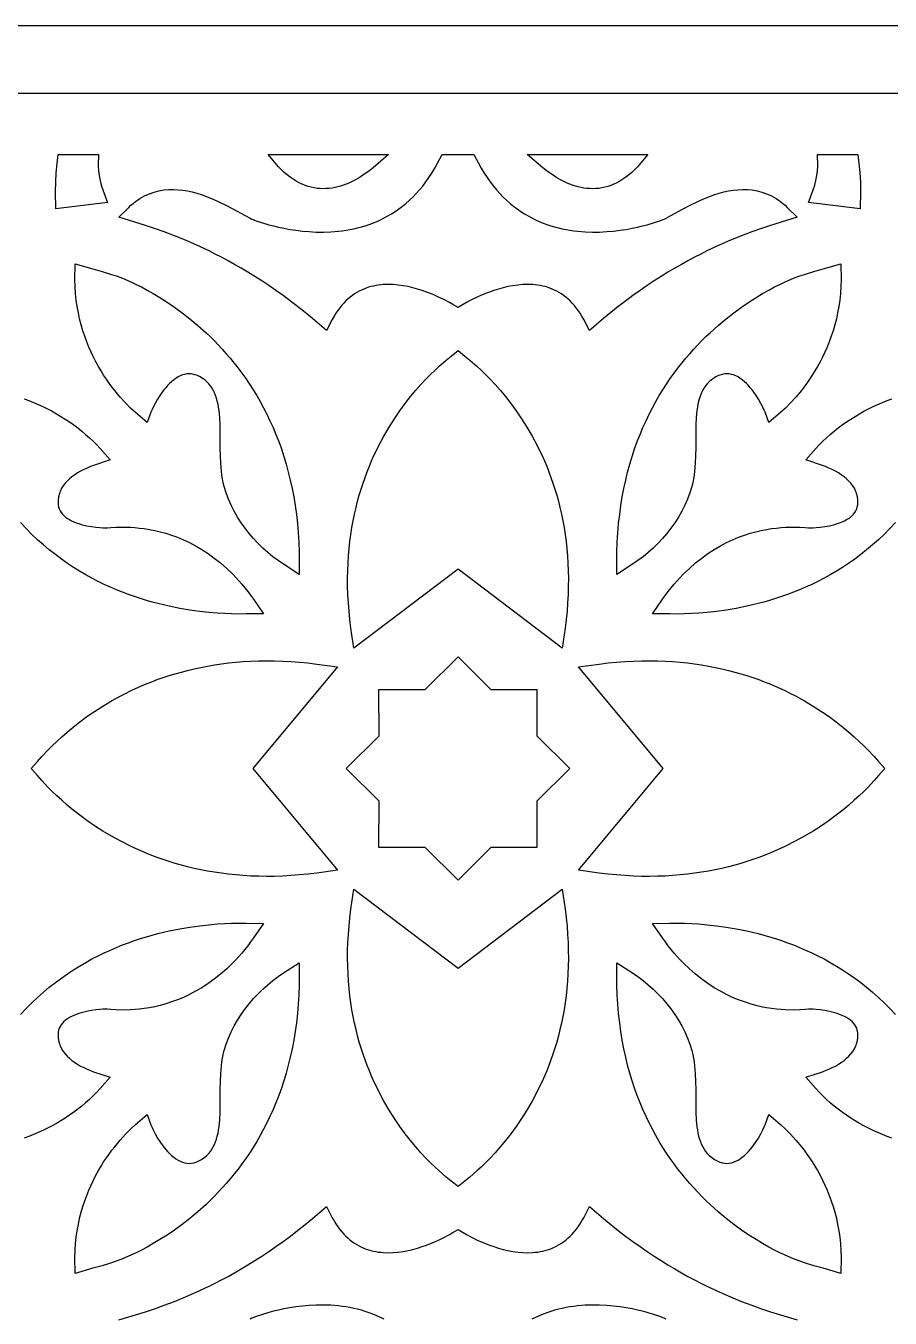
# Model space of a CAD drawing. Extents: x -600 to 600, y -1000 to 1000.
# Drawn here: x -221.3 to -93.6, y -181 to 10 of the extents above; entities that cross this region are included whole.
import ezdxf

# ---------------------------------------------------------------- set-up
doc = ezdxf.new("R2010")
doc.units = 0
doc.layers.add('LAYER_1', color=18, linetype='CONTINUOUS')
doc.layers.add('LAYER_2', color=4, linetype='CONTINUOUS')

msp = doc.modelspace()

# ---------------------------------------------------------------- linework, layer by layer
at = {"layer": 'LAYER_1'}
for points in [[(-216.89, -13.07), (-216.82, -11.7), (-216.69, -10.36), (-216.5, -9), (-210.56, -9), (-210.59, -10.74), (-210.55, -11.43), (-210.46, -12.13), (-210.32, -12.83), (-210.15, -13.53), (-209.93, -14.21), (-209.23, -16.08), (-216.87, -17.05), (-216.92, -14.49)], [(-138, -35.03), (-138.85, -33.39), (-139.12, -32.91), (-139.39, -32.47), (-139.67, -32.05), (-139.96, -31.66), (-140.26, -31.3), (-140.56, -30.96), (-140.87, -30.65), (-141.18, -30.36), (-141.5, -30.09), (-141.83, -29.84), (-142.15, -29.61), (-142.49, -29.41), (-142.82, -29.22), (-143.16, -29.05), (-143.51, -28.9), (-143.86, -28.76), (-144.21, -28.64), (-144.57, -28.54), (-144.92, -28.45), (-145.29, -28.38), (-145.65, -28.32), (-146.02, -28.28), (-146.38, -28.24), (-147.12, -28.22), (-147.86, -28.24), (-148.6, -28.3), (-149.34, -28.4), (-150.06, -28.54), (-150.77, -28.71), (-151.46, -28.9), (-152.12, -29.11), (-152.76, -29.33), (-153.37, -29.56), (-153.95, -29.8), (-154.48, -30.04), (-155.42, -30.5), (-156.16, -30.89), (-156.67, -31.18), (-157.43, -31.64), (-158.2, -31.18), (-158.71, -30.89), (-159.44, -30.5), (-160.39, -30.04), (-160.92, -29.8), (-161.49, -29.56), (-162.1, -29.33), (-162.74, -29.11), (-163.41, -28.9), (-164.1, -28.71), (-164.81, -28.54), (-165.53, -28.4), (-166.26, -28.3), (-167, -28.24), (-167.74, -28.22), (-168.49, -28.24), (-168.85, -28.28), (-169.22, -28.32), (-169.58, -28.38), (-169.94, -28.45), (-170.3, -28.54), (-170.66, -28.64), (-171.01, -28.76), (-171.36, -28.9), (-171.7, -29.05), (-172.04, -29.22), (-172.38, -29.41), (-172.71, -29.61), (-173.04, -29.84), (-173.36, -30.09), (-173.68, -30.36), (-174, -30.65), (-174.3, -30.96), (-174.61, -31.3), (-174.9, -31.66), (-175.19, -32.05), (-175.48, -32.47), (-175.75, -32.91), (-176.02, -33.39), (-176.86, -35.03), (-178.94, -33.26), (-180.04, -32.36), (-181.13, -31.49), (-182.21, -30.66), (-183.28, -29.87), (-184.34, -29.11), (-185.39, -28.39), (-186.43, -27.7), (-187.46, -27.04), (-188.47, -26.41), (-189.47, -25.81), (-190.45, -25.25), (-191.42, -24.71), (-192.37, -24.2), (-193.31, -23.72), (-194.22, -23.26), (-196.01, -22.42), (-197.71, -21.68), (-199.33, -21.02), (-200.85, -20.44), (-202.29, -19.94), (-203.61, -19.5), (-207.55, -18.29), (-206.08, -16.82), (-205.76, -16.52), (-205.44, -16.24), (-205.11, -15.98), (-204.78, -15.74), (-204.44, -15.52), (-204.09, -15.31), (-203.75, -15.13), (-203.4, -14.96), (-203.04, -14.81), (-202.34, -14.56), (-201.63, -14.38), (-200.91, -14.25), (-200.19, -14.19), (-199.48, -14.17), (-198.78, -14.21), (-198.08, -14.29), (-197.39, -14.4), (-196.71, -14.55), (-196.04, -14.73), (-195.38, -14.94), (-194.74, -15.16), (-194.11, -15.41), (-193.5, -15.67), (-192.9, -15.94), (-191.76, -16.5), (-190.71, -17.05), (-188.9, -18.04), (-188.17, -18.41), (-187.88, -18.55), (-187.61, -18.66), (-187.25, -18.79), (-186.48, -19.05), (-185.37, -19.38), (-184.7, -19.56), (-183.96, -19.73), (-183.15, -19.91), (-182.29, -20.07), (-181.38, -20.21), (-180.41, -20.33), (-179.41, -20.41), (-178.37, -20.47), (-177.3, -20.48), (-176.21, -20.44), (-175.09, -20.35), (-174.53, -20.28), (-173.97, -20.2), (-173.4, -20.1), (-172.84, -19.99), (-172.27, -19.86), (-171.7, -19.71), (-171.14, -19.54), (-170.57, -19.35), (-170.01, -19.14), (-169.45, -18.91), (-168.89, -18.66), (-168.34, -18.39), (-167.79, -18.09), (-167.25, -17.77), (-166.71, -17.43), (-166.17, -17.06), (-165.65, -16.66), (-165.13, -16.23), (-164.62, -15.78), (-164.11, -15.3), (-163.62, -14.79), (-163.13, -14.25), (-162.65, -13.68), (-162.19, -13.07), (-161.73, -12.43), (-161.29, -11.76), (-160.86, -11.05), (-160.44, -10.31), (-159.77, -9), (-155.1, -9), (-154.42, -10.31), (-154.01, -11.05), (-153.58, -11.76), (-153.13, -12.43), (-152.68, -13.07), (-152.21, -13.68), (-151.74, -14.25), (-151.25, -14.79), (-150.75, -15.3), (-150.25, -15.78), (-149.74, -16.23), (-149.22, -16.66), (-148.69, -17.06), (-148.16, -17.43), (-147.62, -17.77), (-147.08, -18.09), (-146.53, -18.39), (-145.97, -18.66), (-145.42, -18.91), (-144.86, -19.14), (-144.29, -19.35), (-143.73, -19.54), (-143.16, -19.71), (-142.6, -19.86), (-142.03, -19.99), (-141.46, -20.1), (-140.9, -20.2), (-140.33, -20.28), (-139.78, -20.35), (-138.66, -20.44), (-137.57, -20.48), (-136.5, -20.47), (-135.46, -20.41), (-134.45, -20.33), (-133.49, -20.21), (-132.58, -20.07), (-131.71, -19.91), (-130.91, -19.73), (-130.17, -19.56), (-129.5, -19.38), (-128.39, -19.05), (-127.62, -18.79), (-127.25, -18.66), (-126.99, -18.55), (-126.69, -18.41), (-125.97, -18.04), (-124.16, -17.05), (-123.1, -16.5), (-121.97, -15.94), (-121.37, -15.67), (-120.76, -15.41), (-120.13, -15.16), (-119.48, -14.94), (-118.83, -14.73), (-118.16, -14.55), (-117.48, -14.4), (-116.79, -14.29), (-116.09, -14.21), (-115.38, -14.17), (-114.67, -14.19), (-113.96, -14.25), (-113.24, -14.38), (-112.53, -14.56), (-111.83, -14.81), (-111.47, -14.96), (-111.12, -15.13), (-110.77, -15.31), (-110.43, -15.52), (-110.09, -15.74), (-109.76, -15.98), (-109.43, -16.24), (-109.1, -16.52), (-108.78, -16.82), (-107.32, -18.29), (-111.25, -19.5), (-112.58, -19.94), (-114.01, -20.44), (-115.54, -21.02), (-117.16, -21.68), (-118.86, -22.42), (-120.64, -23.26), (-121.56, -23.72), (-122.49, -24.2), (-123.45, -24.71), (-124.41, -25.25), (-125.4, -25.81), (-126.4, -26.41), (-127.41, -27.04), (-128.44, -27.7), (-129.47, -28.39), (-130.52, -29.11), (-131.59, -29.87), (-132.66, -30.66), (-133.74, -31.49), (-134.83, -32.36), (-135.93, -33.26)], [(-185.49, -9), (-167.68, -9), (-169.98, -10.97), (-170.65, -11.5), (-171.34, -11.99), (-172.05, -12.45), (-172.8, -12.87), (-173.56, -13.24), (-173.97, -13.4), (-174.37, -13.55), (-174.78, -13.69), (-175.19, -13.8), (-175.61, -13.9), (-176.04, -13.97), (-176.47, -14.03), (-176.91, -14.06), (-177.35, -14.07), (-177.79, -14.06), (-178.24, -14.02), (-178.68, -13.95), (-179.13, -13.86), (-179.58, -13.73), (-180.03, -13.58), (-180.48, -13.4), (-180.93, -13.19), (-181.37, -12.94), (-181.81, -12.67), (-182.25, -12.37), (-182.68, -12.03), (-183.11, -11.66), (-183.53, -11.26), (-183.96, -10.81)], [(-147.19, -9), (-129.38, -9), (-130.91, -10.81), (-131.33, -11.26), (-131.76, -11.66), (-132.19, -12.03), (-132.62, -12.37), (-133.06, -12.67), (-133.5, -12.94), (-133.94, -13.19), (-134.39, -13.4), (-134.83, -13.58), (-135.28, -13.73), (-135.73, -13.86), (-136.18, -13.95), (-136.63, -14.02), (-137.08, -14.06), (-137.52, -14.07), (-137.96, -14.06), (-138.4, -14.03), (-138.83, -13.97), (-139.25, -13.9), (-139.67, -13.8), (-140.09, -13.69), (-140.5, -13.55), (-140.9, -13.4), (-141.3, -13.24), (-142.07, -12.87), (-142.81, -12.45), (-143.53, -11.99), (-144.22, -11.5), (-144.88, -10.97)], [(-104.72, -13.53), (-104.54, -12.83), (-104.41, -12.13), (-104.32, -11.43), (-104.28, -10.74), (-104.3, -9), (-98.36, -9), (-98.18, -10.36), (-98.05, -11.7), (-97.97, -13.07), (-97.95, -14.49), (-97.99, -17.05), (-105.64, -16.08), (-104.94, -14.21)], [(-185.22, -48.36), (-184.77, -49.36), (-184.34, -50.38), (-183.93, -51.43), (-183.54, -52.52), (-183.17, -53.62), (-182.83, -54.76), (-182.51, -55.93), (-182.22, -57.12), (-181.95, -58.35), (-181.71, -59.6), (-181.5, -60.89), (-181.32, -62.2), (-181.17, -63.54), (-181.06, -64.92), (-180.97, -66.32), (-180.93, -67.76), (-180.89, -71.06), (-183.23, -69.57), (-184.01, -69.02), (-184.78, -68.44), (-185.53, -67.82), (-186.26, -67.16), (-186.96, -66.48), (-187.64, -65.76), (-188.28, -65.01), (-188.89, -64.23), (-189.47, -63.42), (-190, -62.59), (-190.5, -61.73), (-190.95, -60.85), (-191.35, -59.94), (-191.69, -59.02), (-191.98, -58.07), (-192.12, -57.52), (-192.23, -56.96), (-192.33, -56.4), (-192.4, -55.82), (-192.5, -54.67), (-192.54, -53.51), (-192.56, -52.35), (-192.57, -51.19), (-192.59, -48.94), (-192.65, -47.87), (-192.75, -46.84), (-192.81, -46.36), (-192.9, -45.89), (-193, -45.44), (-193.12, -45.01), (-193.26, -44.6), (-193.42, -44.21), (-193.6, -43.85), (-193.8, -43.5), (-194.03, -43.18), (-194.28, -42.88), (-194.56, -42.59), (-194.87, -42.33), (-195.32, -42.01), (-195.52, -41.89), (-195.73, -41.78), (-195.93, -41.69), (-196.12, -41.61), (-196.31, -41.55), (-196.48, -41.5), (-196.85, -41.44), (-197.19, -41.42), (-197.52, -41.44), (-197.84, -41.5), (-198.17, -41.59), (-198.49, -41.73), (-198.81, -41.89), (-199.13, -42.09), (-199.45, -42.32), (-199.75, -42.58), (-200.06, -42.86), (-200.35, -43.16), (-200.63, -43.48), (-200.89, -43.81), (-201.15, -44.15), (-201.39, -44.48), (-201.82, -45.16), (-202.19, -45.8), (-202.48, -46.36), (-202.7, -46.81), (-202.82, -47.11), (-203.35, -48.61), (-205.1, -47.14), (-205.81, -46.48), (-206.57, -45.71), (-207.37, -44.85), (-208.17, -43.88), (-208.59, -43.35), (-208.99, -42.8), (-209.4, -42.22), (-209.8, -41.62), (-210.19, -40.99), (-210.57, -40.34), (-210.95, -39.66), (-211.31, -38.95), (-211.66, -38.22), (-211.99, -37.47), (-212.31, -36.68), (-212.6, -35.88), (-212.87, -35.05), (-213.12, -34.19), (-213.35, -33.31), (-213.54, -32.4), (-213.71, -31.47), (-213.84, -30.52), (-213.95, -29.54), (-214.01, -28.53), (-214.04, -27.51), (-214.03, -25.15), (-211.4, -25.92), (-210.03, -26.3), (-208.64, -26.72), (-207.94, -26.96), (-207.25, -27.21), (-206.69, -27.44), (-205.67, -27.89), (-204.99, -28.21), (-204.23, -28.59), (-203.38, -29.04), (-202.46, -29.56), (-201.48, -30.16), (-200.43, -30.82), (-199.34, -31.57), (-198.21, -32.39), (-197.05, -33.29), (-195.87, -34.28), (-194.67, -35.36), (-194.07, -35.93), (-193.47, -36.52), (-192.87, -37.14), (-192.27, -37.78), (-191.68, -38.45), (-191.09, -39.13), (-190.51, -39.85), (-189.93, -40.58), (-189.36, -41.34), (-188.8, -42.13), (-188.25, -42.94), (-187.71, -43.78), (-187.18, -44.64), (-186.67, -45.53), (-186.17, -46.45), (-185.68, -47.39)], [(-102.56, -36.68), (-102.88, -37.47), (-103.21, -38.22), (-103.56, -38.95), (-103.92, -39.66), (-104.29, -40.34), (-104.68, -40.99), (-105.07, -41.62), (-105.47, -42.22), (-105.87, -42.8), (-106.28, -43.35), (-106.69, -43.88), (-107.5, -44.85), (-108.29, -45.71), (-109.05, -46.48), (-109.77, -47.14), (-111.51, -48.61), (-112.05, -47.11), (-112.17, -46.81), (-112.39, -46.36), (-112.68, -45.8), (-113.04, -45.16), (-113.48, -44.48), (-113.72, -44.15), (-113.97, -43.81), (-114.24, -43.48), (-114.52, -43.16), (-114.81, -42.86), (-115.11, -42.58), (-115.42, -42.32), (-115.74, -42.09), (-116.05, -41.89), (-116.38, -41.73), (-116.7, -41.59), (-117.02, -41.5), (-117.35, -41.44), (-117.68, -41.42), (-118.02, -41.44), (-118.39, -41.5), (-118.56, -41.55), (-118.75, -41.61), (-118.94, -41.69), (-119.14, -41.78), (-119.35, -41.89), (-119.55, -42.01), (-119.99, -42.33), (-120.31, -42.59), (-120.59, -42.88), (-120.84, -43.18), (-121.06, -43.5), (-121.27, -43.85), (-121.45, -44.21), (-121.61, -44.6), (-121.74, -45.01), (-121.87, -45.44), (-121.97, -45.89), (-122.05, -46.36), (-122.12, -46.84), (-122.22, -47.87), (-122.27, -48.94), (-122.3, -51.19), (-122.3, -52.35), (-122.32, -53.51), (-122.37, -54.67), (-122.47, -55.82), (-122.54, -56.4), (-122.63, -56.96), (-122.75, -57.52), (-122.88, -58.07), (-123.17, -59.02), (-123.52, -59.94), (-123.92, -60.85), (-124.37, -61.73), (-124.86, -62.59), (-125.4, -63.42), (-125.97, -64.23), (-126.59, -65.01), (-127.23, -65.76), (-127.91, -66.48), (-128.61, -67.16), (-129.34, -67.82), (-130.09, -68.44), (-130.85, -69.02), (-131.64, -69.57), (-133.97, -71.06), (-133.94, -67.76), (-133.89, -66.32), (-133.81, -64.92), (-133.69, -63.54), (-133.54, -62.2), (-133.36, -60.89), (-133.15, -59.6), (-132.92, -58.35), (-132.65, -57.12), (-132.36, -55.93), (-132.04, -54.76), (-131.69, -53.62), (-131.33, -52.52), (-130.94, -51.43), (-130.53, -50.38), (-130.1, -49.36), (-129.65, -48.36), (-129.18, -47.39), (-128.7, -46.45), (-128.2, -45.53), (-127.69, -44.64), (-127.16, -43.78), (-126.62, -42.94), (-126.07, -42.13), (-125.51, -41.34), (-124.94, -40.58), (-124.36, -39.85), (-123.78, -39.13), (-123.19, -38.45), (-122.59, -37.78), (-122, -37.14), (-121.4, -36.52), (-120.8, -35.93), (-120.19, -35.36), (-119, -34.28), (-117.82, -33.29), (-116.66, -32.39), (-115.53, -31.57), (-114.43, -30.82), (-113.39, -30.16), (-112.41, -29.56), (-111.49, -29.04), (-110.64, -28.59), (-109.88, -28.21), (-109.2, -27.89), (-108.18, -27.44), (-107.62, -27.21), (-106.92, -26.96), (-106.22, -26.72), (-104.84, -26.3), (-103.47, -25.92), (-100.84, -25.15), (-100.82, -27.51), (-100.85, -28.53), (-100.92, -29.54), (-101.02, -30.52), (-101.16, -31.47), (-101.33, -32.4), (-101.52, -33.31), (-101.74, -34.19), (-101.99, -35.05), (-102.27, -35.88)], [(-141.32, -76.47), (-141.45, -77.72), (-141.6, -78.99), (-142.03, -81.95), (-157.43, -70.27), (-172.84, -81.95), (-173.27, -78.99), (-173.42, -77.72), (-173.54, -76.47), (-173.64, -75.24), (-173.7, -74.04), (-173.74, -72.85), (-173.74, -71.69), (-173.73, -70.55), (-173.68, -69.42), (-173.61, -68.32), (-173.52, -67.24), (-173.4, -66.18), (-173.26, -65.14), (-173.1, -64.12), (-172.92, -63.13), (-172.72, -62.15), (-172.5, -61.19), (-172.27, -60.26), (-172.02, -59.34), (-171.75, -58.45), (-171.46, -57.57), (-171.17, -56.72), (-170.86, -55.89), (-170.53, -55.07), (-170.2, -54.28), (-169.85, -53.51), (-169.5, -52.76), (-169.13, -52.02), (-168.39, -50.62), (-167.62, -49.29), (-166.83, -48.05), (-166.04, -46.88), (-165.24, -45.79), (-164.45, -44.78), (-163.67, -43.85), (-162.91, -42.99), (-162.18, -42.2), (-161.49, -41.5), (-160.83, -40.86), (-160.22, -40.3), (-159.2, -39.4), (-158.45, -38.8), (-157.43, -37.99), (-156.41, -38.8), (-155.67, -39.4), (-154.64, -40.3), (-154.03, -40.86), (-153.38, -41.5), (-152.68, -42.2), (-151.95, -42.99), (-151.2, -43.85), (-150.42, -44.78), (-149.63, -45.79), (-148.83, -46.88), (-148.03, -48.05), (-147.25, -49.29), (-146.48, -50.62), (-145.73, -52.02), (-145.37, -52.76), (-145.01, -53.51), (-144.67, -54.28), (-144.33, -55.07), (-144.01, -55.89), (-143.7, -56.72), (-143.4, -57.57), (-143.12, -58.45), (-142.85, -59.34), (-142.6, -60.26), (-142.36, -61.19), (-142.14, -62.15), (-141.94, -63.13), (-141.76, -64.12), (-141.6, -65.14), (-141.47, -66.18), (-141.35, -67.24), (-141.26, -68.32), (-141.19, -69.42), (-141.14, -70.55), (-141.12, -71.69), (-141.13, -72.85), (-141.17, -74.04), (-141.23, -75.24)], [(-175.24, -114.77), (-178.32, -115.2), (-179.61, -115.36), (-180.87, -115.48), (-182.12, -115.57), (-183.34, -115.64), (-184.55, -115.68), (-185.73, -115.69), (-186.89, -115.67), (-188.04, -115.63), (-189.16, -115.56), (-190.26, -115.48), (-191.34, -115.36), (-192.4, -115.23), (-193.44, -115.08), (-194.46, -114.9), (-195.45, -114.71), (-196.43, -114.5), (-197.39, -114.27), (-198.32, -114.02), (-199.24, -113.76), (-200.14, -113.49), (-201.01, -113.2), (-201.87, -112.9), (-202.7, -112.58), (-203.51, -112.26), (-204.31, -111.92), (-205.08, -111.58), (-205.84, -111.22), (-207.28, -110.5), (-208.65, -109.75), (-209.93, -108.98), (-211.14, -108.2), (-212.27, -107.43), (-213.32, -106.65), (-214.29, -105.89), (-215.18, -105.15), (-216, -104.44), (-216.74, -103.76), (-217.4, -103.12), (-217.99, -102.53), (-218.94, -101.52), (-219.58, -100.8), (-220.51, -99.75), (-219.58, -98.71), (-218.94, -97.98), (-217.99, -96.98), (-217.4, -96.39), (-216.74, -95.75), (-216, -95.07), (-215.18, -94.36), (-214.29, -93.62), (-213.32, -92.86), (-212.27, -92.08), (-211.14, -91.31), (-209.93, -90.53), (-208.65, -89.76), (-207.28, -89.02), (-206.57, -88.65), (-205.83, -88.29), (-205.08, -87.93), (-204.31, -87.59), (-203.51, -87.25), (-202.7, -86.93), (-201.87, -86.61), (-201.01, -86.31), (-200.14, -86.02), (-199.24, -85.75), (-198.32, -85.49), (-197.39, -85.24), (-196.43, -85.01), (-195.45, -84.8), (-194.46, -84.61), (-193.44, -84.43), (-192.4, -84.28), (-191.34, -84.15), (-190.26, -84.03), (-189.16, -83.94), (-188.04, -83.88), (-186.89, -83.84), (-185.73, -83.82), (-184.55, -83.83), (-183.34, -83.87), (-182.12, -83.93), (-180.87, -84.03), (-179.61, -84.15), (-178.32, -84.31), (-175.24, -84.74), (-187.75, -99.75)], [(-145.76, -88.08), (-145.77, -94.92), (-140.93, -99.75), (-145.77, -104.59), (-145.76, -111.43), (-152.6, -111.42), (-157.43, -116.26), (-162.27, -111.42), (-169.11, -111.43), (-169.1, -104.59), (-173.94, -99.75), (-169.1, -94.92), (-169.11, -88.08), (-162.27, -88.09), (-157.43, -83.25), (-152.6, -88.09)], [(-120.41, -114.9), (-121.43, -115.08), (-122.47, -115.23), (-123.53, -115.36), (-124.61, -115.48), (-125.71, -115.56), (-126.83, -115.63), (-127.97, -115.67), (-129.14, -115.69), (-130.32, -115.68), (-131.52, -115.64), (-132.75, -115.57), (-133.99, -115.48), (-135.26, -115.36), (-136.55, -115.2), (-139.62, -114.77), (-127.12, -99.75), (-139.62, -84.74), (-136.55, -84.31), (-135.26, -84.15), (-133.99, -84.03), (-132.75, -83.93), (-131.52, -83.87), (-130.32, -83.83), (-129.14, -83.82), (-127.97, -83.84), (-126.83, -83.88), (-125.71, -83.94), (-124.61, -84.03), (-123.53, -84.15), (-122.47, -84.28), (-121.43, -84.43), (-120.41, -84.61), (-119.41, -84.8), (-118.44, -85.01), (-117.48, -85.24), (-116.54, -85.49), (-115.63, -85.75), (-114.73, -86.02), (-113.86, -86.31), (-113, -86.61), (-112.17, -86.93), (-111.35, -87.25), (-110.56, -87.59), (-109.79, -87.93), (-109.03, -88.29), (-108.3, -88.65), (-107.58, -89.02), (-106.22, -89.76), (-104.93, -90.53), (-103.73, -91.31), (-102.6, -92.08), (-101.55, -92.86), (-100.58, -93.62), (-99.68, -94.36), (-98.87, -95.07), (-98.13, -95.75), (-97.46, -96.39), (-96.87, -96.98), (-95.93, -97.98), (-95.29, -98.71), (-94.36, -99.75), (-95.29, -100.8), (-95.93, -101.52), (-96.87, -102.53), (-97.46, -103.12), (-98.13, -103.76), (-98.87, -104.44), (-99.68, -105.15), (-100.58, -105.89), (-101.55, -106.65), (-102.6, -107.43), (-103.73, -108.2), (-104.93, -108.98), (-106.22, -109.75), (-107.59, -110.5), (-109.03, -111.22), (-109.79, -111.58), (-110.56, -111.92), (-111.35, -112.26), (-112.17, -112.58), (-113, -112.9), (-113.86, -113.2), (-114.73, -113.49), (-115.63, -113.76), (-116.54, -114.02), (-117.48, -114.27), (-118.44, -114.5), (-119.41, -114.71)], [(-141.45, -121.79), (-141.32, -123.04), (-141.23, -124.27), (-141.17, -125.47), (-141.13, -126.66), (-141.12, -127.82), (-141.14, -128.96), (-141.19, -130.09), (-141.26, -131.19), (-141.35, -132.27), (-141.47, -133.33), (-141.6, -134.37), (-141.76, -135.39), (-141.94, -136.38), (-142.14, -137.36), (-142.36, -138.32), (-142.6, -139.25), (-142.85, -140.17), (-143.12, -141.06), (-143.4, -141.94), (-143.7, -142.79), (-144.01, -143.62), (-144.33, -144.44), (-144.67, -145.23), (-145.01, -146), (-145.37, -146.75), (-145.73, -147.49), (-146.48, -148.89), (-147.25, -150.22), (-148.03, -151.46), (-148.83, -152.63), (-149.63, -153.72), (-150.42, -154.73), (-151.2, -155.66), (-151.95, -156.52), (-152.68, -157.31), (-153.38, -158.01), (-154.03, -158.65), (-154.64, -159.21), (-155.67, -160.11), (-156.41, -160.71), (-157.43, -161.52), (-158.45, -160.71), (-159.2, -160.11), (-160.22, -159.21), (-160.83, -158.65), (-161.49, -158.01), (-162.18, -157.31), (-162.91, -156.52), (-163.67, -155.66), (-164.45, -154.73), (-165.24, -153.72), (-166.04, -152.63), (-166.83, -151.46), (-167.62, -150.22), (-168.39, -148.89), (-169.13, -147.49), (-169.5, -146.75), (-169.85, -146), (-170.2, -145.23), (-170.53, -144.44), (-170.86, -143.62), (-171.17, -142.79), (-171.46, -141.94), (-171.75, -141.06), (-172.02, -140.17), (-172.27, -139.25), (-172.5, -138.32), (-172.72, -137.36), (-172.92, -136.38), (-173.1, -135.39), (-173.26, -134.37), (-173.4, -133.33), (-173.52, -132.27), (-173.61, -131.19), (-173.68, -130.09), (-173.73, -128.96), (-173.74, -127.82), (-173.74, -126.66), (-173.7, -125.47), (-173.64, -124.27), (-173.54, -123.04), (-173.42, -121.79), (-173.27, -120.52), (-172.84, -117.56), (-157.43, -129.24), (-142.03, -117.56), (-141.6, -120.52)], [(-180.89, -128.45), (-180.93, -131.75), (-180.97, -133.19), (-181.06, -134.59), (-181.17, -135.97), (-181.32, -137.31), (-181.5, -138.62), (-181.71, -139.91), (-181.95, -141.16), (-182.22, -142.39), (-182.51, -143.58), (-182.83, -144.75), (-183.17, -145.89), (-183.54, -146.99), (-183.93, -148.07), (-184.34, -149.13), (-184.77, -150.15), (-185.22, -151.15), (-185.68, -152.12), (-186.17, -153.06), (-186.67, -153.98), (-187.18, -154.87), (-187.71, -155.73), (-188.25, -156.57), (-188.8, -157.38), (-189.36, -158.17), (-189.93, -158.93), (-190.51, -159.66), (-191.09, -160.38), (-191.68, -161.06), (-192.27, -161.73), (-192.87, -162.37), (-193.47, -162.99), (-194.07, -163.58), (-194.67, -164.15), (-195.87, -165.23), (-197.05, -166.22), (-198.21, -167.12), (-199.34, -167.94), (-200.43, -168.69), (-201.48, -169.35), (-202.46, -169.95), (-203.38, -170.47), (-204.23, -170.92), (-204.99, -171.3), (-205.67, -171.62), (-206.69, -172.07), (-207.25, -172.3), (-207.94, -172.55), (-208.64, -172.79), (-210.03, -173.21), (-211.4, -173.59), (-214.03, -174.36), (-214.04, -172), (-214.01, -170.98), (-213.95, -169.97), (-213.84, -168.99), (-213.71, -168.04), (-213.54, -167.11), (-213.35, -166.2), (-213.12, -165.32), (-212.87, -164.46), (-212.6, -163.63), (-212.31, -162.82), (-211.99, -162.04), (-211.66, -161.29), (-211.31, -160.56), (-210.95, -159.85), (-210.57, -159.17), (-210.19, -158.52), (-209.8, -157.89), (-209.4, -157.29), (-208.99, -156.71), (-208.59, -156.16), (-208.17, -155.63), (-207.37, -154.66), (-206.57, -153.8), (-205.81, -153.03), (-205.1, -152.37), (-203.35, -150.89), (-202.82, -152.4), (-202.7, -152.7), (-202.48, -153.15), (-202.19, -153.71), (-201.82, -154.35), (-201.39, -155.03), (-201.15, -155.36), (-200.89, -155.7), (-200.63, -156.03), (-200.35, -156.35), (-200.06, -156.65), (-199.75, -156.93), (-199.45, -157.19), (-199.13, -157.42), (-198.81, -157.62), (-198.49, -157.78), (-198.17, -157.92), (-197.84, -158.01), (-197.52, -158.07), (-197.19, -158.09), (-196.85, -158.07), (-196.48, -158.01), (-196.31, -157.96), (-196.12, -157.9), (-195.93, -157.82), (-195.73, -157.73), (-195.52, -157.62), (-195.32, -157.5), (-194.87, -157.18), (-194.56, -156.92), (-194.28, -156.63), (-194.03, -156.33), (-193.8, -156.01), (-193.6, -155.66), (-193.42, -155.3), (-193.26, -154.91), (-193.12, -154.5), (-193, -154.07), (-192.9, -153.62), (-192.81, -153.15), (-192.75, -152.67), (-192.65, -151.64), (-192.59, -150.57), (-192.57, -148.32), (-192.56, -147.16), (-192.54, -146), (-192.5, -144.84), (-192.4, -143.69), (-192.33, -143.11), (-192.23, -142.55), (-192.12, -141.99), (-191.98, -141.43), (-191.69, -140.49), (-191.35, -139.57), (-190.95, -138.66), (-190.5, -137.78), (-190, -136.92), (-189.47, -136.09), (-188.89, -135.28), (-188.28, -134.5), (-187.64, -133.75), (-186.96, -133.03), (-186.26, -132.35), (-185.53, -131.69), (-184.78, -131.07), (-184.01, -130.49), (-183.23, -129.94)], [(-133.97, -128.45), (-131.64, -129.94), (-130.85, -130.49), (-130.09, -131.07), (-129.34, -131.69), (-128.61, -132.35), (-127.91, -133.03), (-127.23, -133.75), (-126.59, -134.5), (-125.97, -135.28), (-125.4, -136.09), (-124.86, -136.92), (-124.37, -137.78), (-123.92, -138.66), (-123.52, -139.57), (-123.17, -140.49), (-122.88, -141.43), (-122.75, -141.99), (-122.63, -142.55), (-122.54, -143.11), (-122.47, -143.69), (-122.37, -144.84), (-122.32, -146), (-122.3, -147.16), (-122.3, -148.32), (-122.27, -150.57), (-122.22, -151.64), (-122.12, -152.67), (-122.05, -153.15), (-121.97, -153.62), (-121.87, -154.07), (-121.74, -154.5), (-121.61, -154.91), (-121.45, -155.3), (-121.27, -155.66), (-121.06, -156.01), (-120.84, -156.33), (-120.59, -156.63), (-120.31, -156.92), (-119.99, -157.18), (-119.55, -157.5), (-119.35, -157.62), (-119.14, -157.73), (-118.94, -157.82), (-118.75, -157.9), (-118.56, -157.96), (-118.39, -158.01), (-118.02, -158.07), (-117.68, -158.09), (-117.35, -158.07), (-117.02, -158.01), (-116.7, -157.92), (-116.38, -157.78), (-116.05, -157.62), (-115.74, -157.42), (-115.42, -157.19), (-115.11, -156.93), (-114.81, -156.65), (-114.52, -156.35), (-114.24, -156.03), (-113.97, -155.7), (-113.72, -155.36), (-113.48, -155.03), (-113.04, -154.35), (-112.68, -153.71), (-112.39, -153.15), (-112.17, -152.7), (-112.05, -152.4), (-111.51, -150.89), (-109.77, -152.37), (-109.05, -153.03), (-108.29, -153.8), (-107.5, -154.66), (-106.69, -155.63), (-106.28, -156.16), (-105.87, -156.71), (-105.47, -157.29), (-105.07, -157.89), (-104.68, -158.52), (-104.29, -159.17), (-103.92, -159.85), (-103.56, -160.56), (-103.21, -161.29), (-102.88, -162.04), (-102.56, -162.82), (-102.27, -163.63), (-101.99, -164.46), (-101.74, -165.32), (-101.52, -166.2), (-101.33, -167.11), (-101.16, -168.04), (-101.02, -168.99), (-100.92, -169.97), (-100.85, -170.98), (-100.82, -172), (-100.84, -174.36), (-103.47, -173.59), (-104.84, -173.21), (-106.22, -172.79), (-106.92, -172.55), (-107.62, -172.3), (-108.18, -172.07), (-109.2, -171.62), (-109.88, -171.3), (-110.64, -170.92), (-111.49, -170.47), (-112.41, -169.95), (-113.39, -169.35), (-114.43, -168.69), (-115.53, -167.94), (-116.66, -167.12), (-117.82, -166.22), (-119, -165.23), (-120.19, -164.15), (-120.8, -163.58), (-121.4, -162.99), (-122, -162.37), (-122.59, -161.73), (-123.19, -161.06), (-123.78, -160.38), (-124.36, -159.66), (-124.94, -158.93), (-125.51, -158.17), (-126.07, -157.38), (-126.62, -156.57), (-127.16, -155.73), (-127.69, -154.87), (-128.2, -153.98), (-128.7, -153.06), (-129.18, -152.12), (-129.65, -151.15), (-130.1, -150.15), (-130.53, -149.13), (-130.94, -148.07), (-131.33, -146.99), (-131.69, -145.89), (-132.04, -144.75), (-132.36, -143.58), (-132.65, -142.39), (-132.92, -141.16), (-133.15, -139.91), (-133.36, -138.62), (-133.54, -137.31), (-133.69, -135.97), (-133.81, -134.59), (-133.89, -133.19), (-133.94, -131.75)]]:
    msp.add_lwpolyline(points, close=True, dxfattribs=at)
for points in [[(-221.57, -45.13), (-220.86, -45.38), (-220.16, -45.66), (-219.46, -45.95), (-218.77, -46.27), (-218.09, -46.6), (-217.42, -46.95), (-216.76, -47.32), (-216.11, -47.71), (-215.47, -48.11), (-214.84, -48.53), (-214.22, -48.97), (-213.62, -49.42), (-213.03, -49.89), (-212.46, -50.37), (-211.9, -50.87), (-211.36, -51.39), (-210.83, -51.92), (-210.32, -52.46), (-208.86, -54.14), (-211.28, -54.95), (-211.76, -55.14), (-212.25, -55.34), (-212.73, -55.56), (-213.2, -55.8), (-213.65, -56.06), (-214.08, -56.34), (-214.48, -56.63), (-214.86, -56.94), (-215.2, -57.26), (-215.51, -57.6), (-215.78, -57.95), (-216.01, -58.32), (-216.2, -58.71), (-216.27, -58.9), (-216.33, -59.09), (-216.46, -59.58), (-216.52, -60.02), (-216.54, -60.42), (-216.51, -60.77), (-216.45, -61.09), (-216.35, -61.38), (-216.23, -61.65), (-216.07, -61.9), (-215.89, -62.14), (-215.67, -62.37), (-215.43, -62.58), (-215.15, -62.78), (-214.85, -62.96), (-214.53, -63.13), (-214.19, -63.29), (-213.84, -63.43), (-213.47, -63.56), (-213.11, -63.67), (-212.35, -63.86), (-211.62, -64), (-210.95, -64.09), (-210.37, -64.15), (-209.9, -64.18), (-209.46, -64.2), (-209.24, -64.18), (-208.73, -64.14), (-207.96, -64.09), (-206.99, -64.07), (-205.83, -64.1), (-205.18, -64.14), (-204.5, -64.21), (-203.79, -64.3), (-203.04, -64.42), (-202.26, -64.57), (-201.45, -64.76), (-200.62, -64.99), (-199.77, -65.27), (-198.9, -65.58), (-198.02, -65.95), (-197.12, -66.37), (-196.21, -66.85), (-195.29, -67.38), (-194.37, -67.98), (-193.45, -68.64), (-192.54, -69.37), (-191.62, -70.17), (-190.72, -71.04), (-190.27, -71.51), (-189.82, -72), (-189.38, -72.5), (-188.94, -73.03), (-188.51, -73.58), (-188.08, -74.14), (-187.65, -74.73), (-186.18, -76.87), (-188.72, -76.91), (-190.03, -76.92), (-190.91, -76.9), (-191.91, -76.86), (-193.04, -76.79), (-194.28, -76.69), (-195.61, -76.54), (-197.04, -76.34), (-198.55, -76.08), (-200.14, -75.76), (-201.78, -75.37), (-202.63, -75.15), (-203.48, -74.9), (-204.35, -74.63), (-205.22, -74.34), (-206.11, -74.03), (-207, -73.69), (-207.9, -73.33), (-208.8, -72.94), (-209.71, -72.53), (-210.62, -72.09), (-211.53, -71.62), (-212.44, -71.12), (-213.35, -70.58), (-214.25, -70.02), (-215.16, -69.43), (-216.05, -68.8), (-216.94, -68.14), (-217.83, -67.44), (-218.7, -66.71), (-219.57, -65.94), (-220.42, -65.14), (-221.26, -64.29), (-222.09, -63.41)], [(-92.78, -63.41), (-93.61, -64.29), (-94.45, -65.14), (-95.3, -65.94), (-96.16, -66.71), (-97.04, -67.44), (-97.92, -68.14), (-98.81, -68.8), (-99.71, -69.43), (-100.61, -70.02), (-101.52, -70.58), (-102.43, -71.12), (-103.34, -71.62), (-104.25, -72.09), (-105.16, -72.53), (-106.06, -72.94), (-106.97, -73.33), (-107.87, -73.69), (-108.76, -74.03), (-109.64, -74.34), (-110.52, -74.63), (-111.39, -74.9), (-112.24, -75.15), (-113.09, -75.37), (-114.73, -75.76), (-116.31, -76.08), (-117.82, -76.34), (-119.25, -76.54), (-120.59, -76.69), (-121.83, -76.79), (-122.95, -76.86), (-123.96, -76.9), (-124.84, -76.92), (-126.15, -76.91), (-128.68, -76.87), (-127.21, -74.73), (-126.79, -74.14), (-126.36, -73.58), (-125.92, -73.03), (-125.48, -72.5), (-125.04, -72), (-124.6, -71.51), (-124.14, -71.04), (-123.24, -70.17), (-122.33, -69.37), (-121.41, -68.64), (-120.49, -67.98), (-119.57, -67.38), (-118.66, -66.85), (-117.75, -66.37), (-116.85, -65.95), (-115.97, -65.58), (-115.1, -65.27), (-114.25, -64.99), (-113.42, -64.76), (-112.61, -64.57), (-111.83, -64.42), (-111.08, -64.3), (-110.37, -64.21), (-109.68, -64.14), (-109.03, -64.1), (-107.88, -64.07), (-106.9, -64.09), (-106.14, -64.14), (-105.62, -64.18), (-105.41, -64.2), (-104.96, -64.18), (-104.5, -64.15), (-103.91, -64.09), (-103.24, -64), (-102.52, -63.86), (-101.76, -63.67), (-101.4, -63.56), (-101.03, -63.43), (-100.67, -63.29), (-100.33, -63.13), (-100.01, -62.96), (-99.71, -62.78), (-99.44, -62.58), (-99.19, -62.37), (-98.98, -62.14), (-98.79, -61.9), (-98.64, -61.65), (-98.51, -61.38), (-98.42, -61.09), (-98.36, -60.77), (-98.33, -60.42), (-98.35, -60.02), (-98.41, -59.58), (-98.53, -59.09), (-98.6, -58.9), (-98.67, -58.71), (-98.86, -58.32), (-99.09, -57.95), (-99.36, -57.6), (-99.66, -57.26), (-100.01, -56.94), (-100.38, -56.63), (-100.79, -56.34), (-101.22, -56.06), (-101.67, -55.8), (-102.14, -55.56), (-102.62, -55.34), (-103.11, -55.14), (-103.59, -54.95), (-106.01, -54.14), (-104.54, -52.46), (-104.04, -51.92), (-103.51, -51.39), (-102.97, -50.87), (-102.41, -50.37), (-101.84, -49.89), (-101.25, -49.42), (-100.65, -48.97), (-100.03, -48.53), (-99.4, -48.11), (-98.76, -47.71), (-98.11, -47.32), (-97.45, -46.95), (-96.78, -46.6), (-96.1, -46.27), (-95.41, -45.95), (-94.71, -45.66), (-94.01, -45.38), (-93.3, -45.13)], [(-222.09, -136.1), (-221.26, -135.21), (-220.42, -134.37), (-219.57, -133.57), (-218.7, -132.8), (-217.83, -132.07), (-216.94, -131.37), (-216.05, -130.71), (-215.16, -130.08), (-214.25, -129.49), (-213.35, -128.93), (-212.44, -128.39), (-211.53, -127.89), (-210.62, -127.42), (-209.71, -126.98), (-208.8, -126.57), (-207.9, -126.18), (-207, -125.82), (-206.11, -125.48), (-205.22, -125.17), (-204.35, -124.88), (-203.48, -124.61), (-202.63, -124.36), (-201.78, -124.14), (-200.14, -123.75), (-198.55, -123.42), (-197.04, -123.17), (-195.61, -122.97), (-194.28, -122.82), (-193.04, -122.72), (-191.91, -122.65), (-190.91, -122.61), (-190.03, -122.59), (-188.72, -122.6), (-186.18, -122.64), (-187.65, -124.78), (-188.08, -125.36), (-188.51, -125.93), (-188.94, -126.48), (-189.38, -127.01), (-189.82, -127.51), (-190.27, -128), (-190.72, -128.47), (-191.62, -129.34), (-192.54, -130.14), (-193.45, -130.87), (-194.37, -131.53), (-195.29, -132.13), (-196.21, -132.66), (-197.12, -133.14), (-198.02, -133.56), (-198.9, -133.93), (-199.77, -134.24), (-200.62, -134.52), (-201.45, -134.75), (-202.26, -134.94), (-203.04, -135.09), (-203.79, -135.21), (-204.5, -135.3), (-205.18, -135.37), (-205.83, -135.41), (-206.99, -135.44), (-207.96, -135.42), (-208.73, -135.37), (-209.24, -135.32), (-209.46, -135.31), (-209.9, -135.33), (-210.37, -135.36), (-210.95, -135.42), (-211.62, -135.51), (-212.35, -135.65), (-213.11, -135.84), (-213.47, -135.95), (-213.84, -136.08), (-214.19, -136.22), (-214.53, -136.38), (-214.85, -136.55), (-215.15, -136.73), (-215.43, -136.93), (-215.67, -137.14), (-215.89, -137.37), (-216.07, -137.61), (-216.23, -137.86), (-216.35, -138.13), (-216.45, -138.42), (-216.51, -138.74), (-216.54, -139.09), (-216.52, -139.49), (-216.46, -139.92), (-216.33, -140.42), (-216.27, -140.61), (-216.2, -140.8), (-216.01, -141.19), (-215.78, -141.56), (-215.51, -141.91), (-215.2, -142.25), (-214.86, -142.57), (-214.48, -142.88), (-214.08, -143.17), (-213.65, -143.45), (-213.2, -143.71), (-212.73, -143.95), (-212.25, -144.17), (-211.76, -144.37), (-211.28, -144.56), (-208.86, -145.37), (-210.32, -147.04), (-210.83, -147.59), (-211.36, -148.12), (-211.9, -148.64), (-212.46, -149.14), (-213.03, -149.62), (-213.62, -150.09), (-214.22, -150.54), (-214.84, -150.98), (-215.47, -151.4), (-216.11, -151.8), (-216.76, -152.19), (-217.42, -152.56), (-218.09, -152.91), (-218.77, -153.24), (-219.46, -153.55), (-220.16, -153.85), (-220.86, -154.13), (-221.57, -154.38)], [(-93.3, -154.38), (-94.01, -154.13), (-94.71, -153.85), (-95.41, -153.55), (-96.1, -153.24), (-96.78, -152.91), (-97.45, -152.56), (-98.11, -152.19), (-98.76, -151.8), (-99.4, -151.4), (-100.03, -150.98), (-100.65, -150.54), (-101.25, -150.09), (-101.84, -149.62), (-102.41, -149.14), (-102.97, -148.64), (-103.51, -148.12), (-104.04, -147.59), (-104.54, -147.04), (-106.01, -145.37), (-103.59, -144.56), (-103.11, -144.37), (-102.62, -144.17), (-102.14, -143.95), (-101.67, -143.71), (-101.22, -143.45), (-100.79, -143.17), (-100.38, -142.88), (-100.01, -142.57), (-99.66, -142.25), (-99.36, -141.91), (-99.09, -141.56), (-98.86, -141.19), (-98.67, -140.8), (-98.6, -140.61), (-98.53, -140.42), (-98.41, -139.92), (-98.35, -139.49), (-98.33, -139.09), (-98.36, -138.74), (-98.42, -138.42), (-98.51, -138.13), (-98.64, -137.86), (-98.79, -137.61), (-98.98, -137.37), (-99.19, -137.14), (-99.44, -136.93), (-99.71, -136.73), (-100.01, -136.55), (-100.33, -136.38), (-100.67, -136.22), (-101.03, -136.08), (-101.4, -135.95), (-101.76, -135.84), (-102.52, -135.65), (-103.24, -135.51), (-103.91, -135.42), (-104.5, -135.36), (-104.96, -135.33), (-105.41, -135.31), (-105.62, -135.32), (-106.14, -135.37), (-106.9, -135.42), (-107.88, -135.44), (-109.03, -135.41), (-109.68, -135.37), (-110.37, -135.3), (-111.08, -135.21), (-111.83, -135.09), (-112.61, -134.94), (-113.42, -134.75), (-114.25, -134.52), (-115.1, -134.24), (-115.97, -133.93), (-116.85, -133.56), (-117.75, -133.14), (-118.66, -132.66), (-119.57, -132.13), (-120.49, -131.53), (-121.41, -130.87), (-122.33, -130.14), (-123.24, -129.34), (-124.14, -128.47), (-124.6, -128), (-125.04, -127.51), (-125.48, -127.01), (-125.92, -126.48), (-126.36, -125.93), (-126.79, -125.36), (-127.21, -124.78), (-128.68, -122.64), (-126.15, -122.6), (-124.84, -122.59), (-123.96, -122.61), (-122.95, -122.65), (-121.83, -122.72), (-120.59, -122.82), (-119.25, -122.97), (-117.82, -123.17), (-116.31, -123.42), (-114.73, -123.75), (-113.09, -124.14), (-112.24, -124.36), (-111.39, -124.61), (-110.52, -124.88), (-109.64, -125.17), (-108.76, -125.48), (-107.87, -125.82), (-106.97, -126.18), (-106.06, -126.57), (-105.16, -126.98), (-104.25, -127.42), (-103.34, -127.89), (-102.43, -128.39), (-101.52, -128.93), (-100.61, -129.49), (-99.71, -130.08), (-98.81, -130.71), (-97.92, -131.37), (-97.04, -132.07), (-96.16, -132.8), (-95.3, -133.57), (-94.45, -134.37), (-93.61, -135.21), (-92.78, -136.1)], [(-207.55, -181.21), (-203.61, -180.01), (-202.29, -179.57), (-200.85, -179.06), (-199.33, -178.49), (-197.71, -177.83), (-196.01, -177.08), (-194.22, -176.25), (-193.31, -175.79), (-192.37, -175.31), (-191.42, -174.8), (-190.45, -174.26), (-189.47, -173.69), (-188.47, -173.1), (-187.46, -172.47), (-186.43, -171.81), (-185.39, -171.12), (-184.34, -170.4), (-183.28, -169.64), (-182.21, -168.85), (-181.13, -168.02), (-180.04, -167.15), (-178.94, -166.25), (-176.86, -164.48), (-176.02, -166.12), (-175.75, -166.6), (-175.48, -167.04), (-175.19, -167.46), (-174.9, -167.85), (-174.61, -168.21), (-174.3, -168.55), (-174, -168.86), (-173.68, -169.15), (-173.36, -169.42), (-173.04, -169.67), (-172.71, -169.9), (-172.38, -170.1), (-172.04, -170.29), (-171.7, -170.46), (-171.36, -170.61), (-171.01, -170.75), (-170.66, -170.87), (-170.3, -170.97), (-169.94, -171.06), (-169.58, -171.13), (-169.22, -171.19), (-168.85, -171.23), (-168.49, -171.27), (-167.74, -171.29), (-167, -171.27), (-166.26, -171.21), (-165.53, -171.1), (-164.81, -170.97), (-164.1, -170.8), (-163.41, -170.61), (-162.74, -170.4), (-162.1, -170.18), (-161.49, -169.94), (-160.92, -169.71), (-160.39, -169.47), (-159.44, -169.01), (-158.71, -168.62), (-158.2, -168.33), (-157.43, -167.87), (-156.67, -168.33), (-156.16, -168.62), (-155.42, -169.01), (-154.48, -169.47), (-153.95, -169.71), (-153.37, -169.94), (-152.76, -170.18), (-152.12, -170.4), (-151.46, -170.61), (-150.77, -170.8), (-150.06, -170.97), (-149.34, -171.1), (-148.6, -171.21), (-147.86, -171.27), (-147.12, -171.29), (-146.38, -171.27), (-146.02, -171.23), (-145.65, -171.19), (-145.29, -171.13), (-144.92, -171.06), (-144.57, -170.97), (-144.21, -170.87), (-143.86, -170.75), (-143.51, -170.61), (-143.16, -170.46), (-142.82, -170.29), (-142.49, -170.1), (-142.15, -169.9), (-141.83, -169.67), (-141.5, -169.42), (-141.18, -169.15), (-140.87, -168.86), (-140.56, -168.55), (-140.26, -168.21), (-139.96, -167.85), (-139.67, -167.46), (-139.39, -167.04), (-139.12, -166.6), (-138.85, -166.12), (-138, -164.48), (-135.93, -166.25), (-134.83, -167.15), (-133.74, -168.02), (-132.66, -168.85), (-131.59, -169.64), (-130.52, -170.4), (-129.47, -171.12), (-128.44, -171.81), (-127.41, -172.47), (-126.4, -173.1), (-125.4, -173.69), (-124.41, -174.26), (-123.45, -174.8), (-122.49, -175.31), (-121.56, -175.79), (-120.64, -176.25), (-118.86, -177.08), (-117.16, -177.83), (-115.54, -178.49), (-114.01, -179.06), (-112.58, -179.57), (-111.25, -180.01), (-107.32, -181.21)], [(-168.34, -181.12), (-168.89, -180.85), (-169.45, -180.6), (-170.01, -180.37), (-170.57, -180.16), (-171.14, -179.97), (-171.7, -179.8), (-172.27, -179.65), (-172.84, -179.52), (-173.4, -179.41), (-173.97, -179.31), (-174.53, -179.23), (-175.09, -179.16), (-176.21, -179.07), (-177.3, -179.03), (-178.37, -179.04), (-179.41, -179.1), (-180.41, -179.18), (-181.38, -179.3), (-182.29, -179.44), (-183.15, -179.6), (-183.96, -179.77), (-184.7, -179.95), (-185.37, -180.13), (-186.48, -180.46), (-187.25, -180.72), (-187.61, -180.85), (-187.88, -180.96), (-188.17, -181.1)], [(-126.69, -181.1), (-126.99, -180.96), (-127.25, -180.85), (-127.62, -180.72), (-128.39, -180.46), (-129.5, -180.13), (-130.17, -179.95), (-130.91, -179.77), (-131.71, -179.6), (-132.58, -179.44), (-133.49, -179.3), (-134.45, -179.18), (-135.46, -179.1), (-136.5, -179.04), (-137.57, -179.03), (-138.66, -179.07), (-139.78, -179.16), (-140.33, -179.23), (-140.9, -179.31), (-141.46, -179.41), (-142.03, -179.52), (-142.6, -179.65), (-143.16, -179.8), (-143.73, -179.97), (-144.29, -180.16), (-144.86, -180.37), (-145.42, -180.6), (-145.97, -180.85), (-146.53, -181.12)]]:
    msp.add_lwpolyline(points, dxfattribs=at)
at = {"layer": 'LAYER_2'}
for points in [[(-195.11, 10), (-269.87, 10, 0.414214), (-299.87, -20), (-299.87, -670, 0.414214), (-269.87, -700), (-167.22, -700), (-112.93, -700), (-45, -700, 0.414214), (-15, -670), (-15, -20, 0.414214), (-45, 10), (-86.35, 10)], [(-194, 0), (-269.87, 0, 0.414214), (-289.87, -20), (-289.87, -670, 0.414214), (-269.87, -690), (-166.08, -690), (-113.38, -690), (-45, -690, 0.414214), (-25, -670), (-25, -20, 0.414214), (-45, 0), (-88.57, 0)]]:
    msp.add_lwpolyline(points, format="xyb", close=True, dxfattribs=at)

doc.saveas('drawing.dxf')
